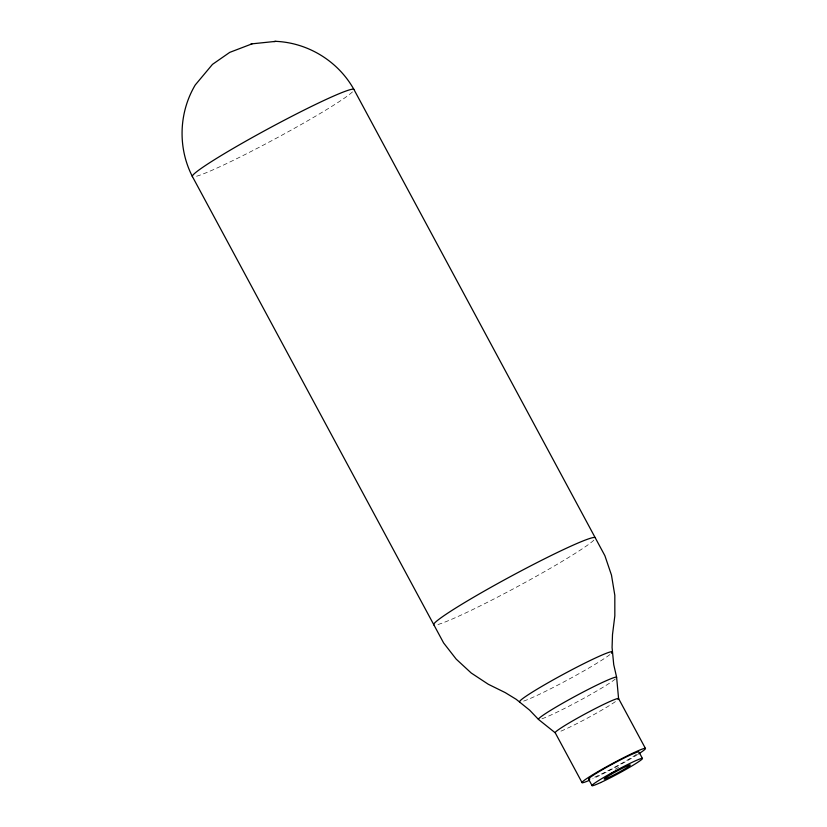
<?xml version="1.0" encoding="UTF-8"?>
<svg xmlns="http://www.w3.org/2000/svg" width="827" height="827" viewBox="0 0 827 827"><rect width="100%" height="100%" fill="white"/><g stroke="black" fill="none" stroke-linecap="round" stroke-linejoin="round"><path stroke-width="0.62" stroke-dasharray="4.13 3.1" d="M615.371 678.967A44.41 2.946 -28.3 0 1 578.848 700.986A44.41 2.946 -28.3 0 1 540.517 719.252M609.881 654.602A52.618 3.484 -28.3 0 1 565.978 680.786A52.618 3.484 -28.3 0 1 522.085 701.606M593.848 540.165A91.787 6.078 -28.3 0 1 514.528 588.193A91.787 6.078 -28.3 0 1 435.229 625.098M352.478 91.9A91.787 6.078 -28.3 0 1 273.158 139.918A91.787 6.078 -28.3 0 1 193.859 176.823M637.607 754.544A36.026 2.388 -28.3 0 1 592.825 778.776M615.371 701.637A36.026 2.388 -28.3 0 1 586.901 718.394A36.026 2.388 -28.3 0 1 558.442 732.122M636.366 754.379A28.625 1.892 -28.3 0 1 593.734 777.556M615.236 769.213A14.803 0.982 -28.3 0 1 618.627 767.415"/><path stroke-width="1.24" d="M252.121 43.821L229.751 52.37L212.467 64.382L195.224 85.005C178.746 112.761 177.65 147.971 192.474 176.668L443.613 642.941L456.184 659.109L471.225 673.013L488.323 684.28L505.225 692.612L516.234 699.342L529.611 710.135L538.522 719.459L555.237 732.815L582.084 782.662M273.861 41.567L275.918 41.35C308.13 42.777 338.109 61.219 353.863 89.357L604.888 555.703L611.473 575.106L614.823 595.337L614.833 615.846L612.497 634.588L612.073 647.5L613.727 664.629L616.611 677.21L618.575 698.546L645.422 748.404M251.057 43.934L275.918 41.35M642.414 758.421L638.909 751.919A28.625 1.892 -28.3 0 0 608.837 766.06A28.625 1.892 -28.3 0 0 589.868 779.013M588.586 779.148L592.091 785.65M519.728 701.854A52.618 3.484 -28.3 0 1 569.028 671.255A52.618 3.484 -28.3 0 1 611.453 653.258M433.844 624.933A91.787 6.078 -28.3 0 1 509.256 577.225A91.787 6.078 -28.3 0 1 595.233 537.633M538.522 719.459A44.41 2.946 -28.3 0 1 575.013 696.375A44.41 2.946 -28.3 0 1 616.611 677.21M192.474 176.668A91.787 6.078 -28.3 0 1 267.896 128.95A91.787 6.078 -28.3 0 1 353.863 89.357M589.341 780.337A36.026 2.388 -28.3 0 1 591.812 775.323A36.026 2.388 -28.3 0 1 635.095 752.105A36.026 2.388 -28.3 0 1 638.671 753.873M555.237 732.815A36.026 2.388 -28.3 0 1 588.989 711.861A36.026 2.388 -28.3 0 1 618.038 699.539M615.805 771.136A14.803 0.982 -28.3 0 1 613.541 772.325M612.435 772.894A14.803 0.982 -28.3 0 1 610.316 773.958M600.619 782.559A28.625 1.892 -28.3 0 0 641.979 759.217A28.625 1.892 -28.3 0 0 609.148 774.341A28.625 1.892 -28.3 0 0 600.619 782.559M608.651 777.483A14.803 0.982 -28.3 0 0 630.04 765.409A14.803 0.982 -28.3 0 0 613.065 773.224A14.803 0.982 -28.3 0 0 608.651 777.483"/></g></svg>
